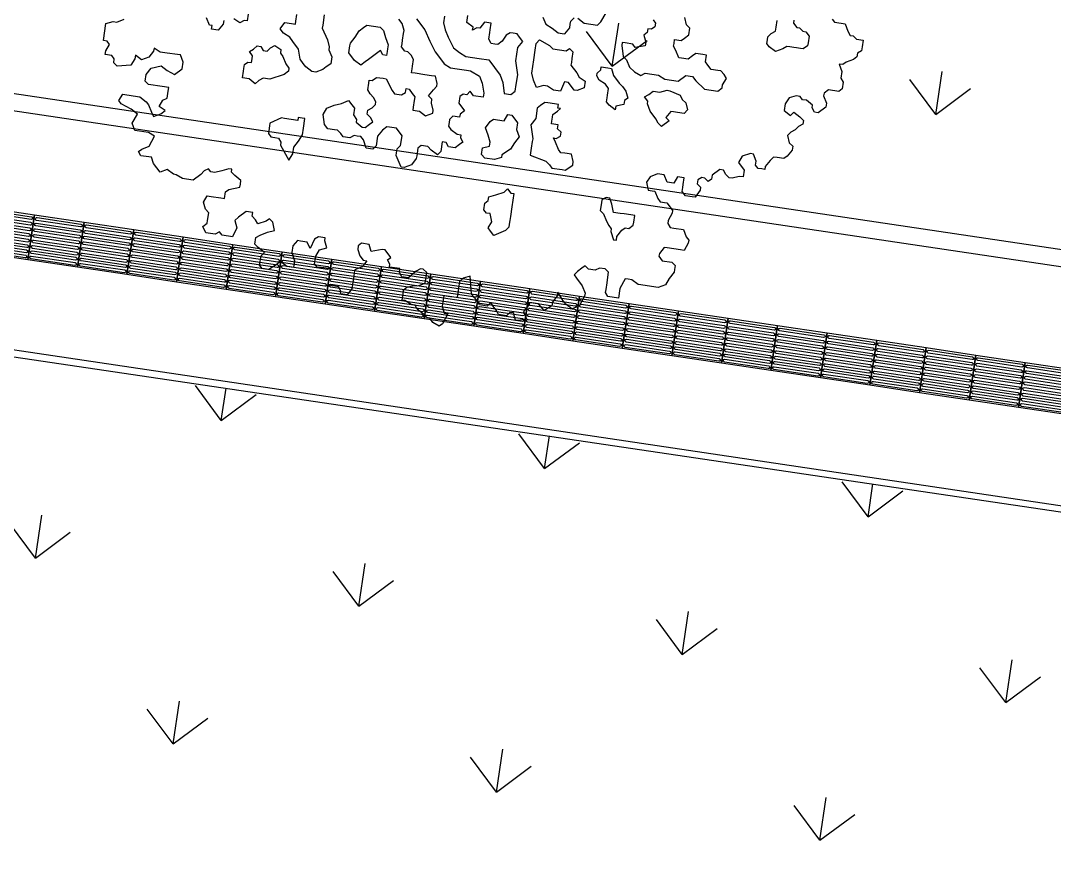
# Model space of a CAD drawing. Header units: millimetres. Extents: x 338 to 506, y 179 to 335.
# Drawn here: x 394.65 to 403.74, y 199.57 to 206.86 of the extents above; entities that cross this region are included whole.
import ezdxf

# ---------------------------------------------------------------- set-up
doc = ezdxf.new("R2010")
doc.units = ezdxf.units.MM
for name, color, linetype in [('ANDEN', 251, 'Continuous'), ('ARBOL-TOP', 3, 'Continuous'), ('MOBILIARIO_URBANO', 51, 'Continuous'), ('MUROS', 32, 'Continuous')]:
    doc.layers.add(name, color=color, linetype=linetype)

# ---------------------------------------------------------------- blocks, each defined once
blk = doc.blocks.new('*X870')
at = {"color": 0}
for p, q in [((20.4364, 93.9996), (20.7058, 94.269)), ((20.4364, 93.9996), (20.7058, 93.7302)), ((20.4364, 93.9996), (20.8174, 93.9996)), ((18.9995, 92.5627), (19.269, 92.8322)), ((21.8732, 92.5627), (22.1426, 92.8322)), ((18.9995, 92.5627), (19.269, 92.2933)), ((18.9995, 92.5627), (19.3805, 92.5627)), ((21.8732, 92.5627), (22.1426, 92.2933)), ((21.8732, 92.5627), (22.1608, 92.5627)), ((20.4364, 91.1259), (20.7058, 91.3953)), ((20.4364, 91.1259), (20.7058, 90.8565)), ((20.4364, 91.1259), (20.8174, 91.1259)), ((18.9995, 89.6891), (19.269, 89.9585)), ((21.8732, 89.6891), (22.1426, 89.9585)), ((18.9995, 89.6891), (19.269, 89.4197)), ((18.9995, 89.6891), (19.3805, 89.6891)), ((21.8732, 89.6891), (22.1426, 89.4197)), ((21.8732, 89.6891), (22.163, 89.6891)), ((20.4364, 88.2522), (20.7058, 88.5216)), ((20.4364, 88.2522), (20.7058, 87.9828)), ((20.4364, 88.2522), (20.8174, 88.2522)), ((18.9995, 86.8154), (19.269, 87.0848)), ((21.8732, 86.8154), (22.1426, 87.0848)), ((18.9995, 86.8154), (19.269, 86.546)), ((18.9995, 86.8154), (19.3805, 86.8154)), ((21.8732, 86.8154), (22.1426, 86.546)), ((21.8732, 86.8154), (22.1652, 86.8154)), ((20.4364, 85.3785), (20.7058, 85.648)), ((20.4364, 85.3785), (20.7058, 85.1091)), ((20.4364, 85.3785), (20.8174, 85.3785))]:
    blk.add_line(p, q, dxfattribs=at)
blk = doc.blocks.new('*X894')
at = {"color": 0}
for p, q in [((25.4581, 89.6214), (25.7275, 89.8908)), ((25.4581, 89.6214), (25.7275, 89.352)), ((25.4581, 89.6214), (25.8391, 89.6214)), ((25.4581, 86.7477), (25.7275, 87.0171)), ((25.4581, 86.7477), (25.7275, 86.4783)), ((25.4581, 86.7477), (25.8391, 86.7477))]:
    blk.add_line(p, q, dxfattribs=at)
blk = doc.blocks.new('*U883')
at = {"layer": 'MOBILIARIO_URBANO', "color": 241}
blk.add_lwpolyline([(1146.6783, 221.4799), (1147.1184, 221.4799), (1147.1184, 221.0799), (1146.6783, 221.0799), (1146.6783, 221.4799)], dxfattribs=at)
for points in [[(1146.7031, 221.4099), (1147.0932, 221.4099, -1), (1147.0932, 221.3849), (1146.7031, 221.3849, -1)], [(1146.7032, 221.4599), (1147.0933, 221.4599, -1), (1147.0933, 221.4349), (1146.7032, 221.4349, -1)], [(1146.703, 221.3099), (1147.0932, 221.3099, -1), (1147.0932, 221.2849), (1146.703, 221.2849, -1)], [(1146.7031, 221.3599), (1147.0932, 221.3599, -1), (1147.0932, 221.3349), (1146.7031, 221.3349, -1)], [(1146.7028, 221.2099), (1147.0929, 221.2099, -1), (1147.0929, 221.1849), (1146.7028, 221.1849, -1)], [(1146.703, 221.2599), (1147.0931, 221.2599, -1), (1147.0931, 221.2349), (1146.703, 221.2349, -1)], [(1146.7028, 221.1644), (1147.093, 221.1644, -1), (1147.093, 221.1394), (1146.7028, 221.1394, -1)], [(1146.7028, 221.1179), (1147.0929, 221.1179, -1), (1147.0929, 221.0929), (1146.7028, 221.0929, -1)]]:
    blk.add_lwpolyline(points, format="xyb", close=True, dxfattribs=at)
blk = doc.blocks.new('ARBOLITO')
at = {"linetype": 'ByBlock'}
for points in [[(463.3185, 68.9906), (463.3247, 68.9844), (463.3393, 68.9844), (463.3476, 68.9844), (463.3559, 68.9698), (463.3621, 68.9615), (463.3684, 68.9615), (463.3767, 68.9553), (463.3912, 68.9553), (463.3912, 68.9408), (463.3912, 68.9324), (463.3829, 68.9262), (463.3829, 68.9179), (463.3767, 68.9117), (463.3621, 68.9034), (463.3559, 68.8971), (463.3476, 68.8971), (463.3559, 68.8826), (463.3559, 68.868), (463.3621, 68.8597), (463.3621, 68.8452), (463.3559, 68.8389), (463.333, 68.8389), (463.3247, 68.8306), (463.3247, 68.8244), (463.333, 68.8098), (463.333, 68.8015), (463.3185, 68.787), (463.3102, 68.787), (463.3039, 68.7953), (463.3039, 68.8015), (463.2894, 68.8098), (463.2811, 68.8098), (463.2749, 68.8161), (463.2665, 68.8161), (463.252, 68.8098), (463.2458, 68.7953), (463.2458, 68.7808), (463.2603, 68.7724), (463.2665, 68.7808), (463.2811, 68.7724), (463.2894, 68.7662), (463.2894, 68.7579), (463.2811, 68.7517), (463.2749, 68.7434), (463.2665, 68.7371), (463.2603, 68.7288), (463.2665, 68.7143), (463.2749, 68.708), (463.2749, 68.6997), (463.2665, 68.6852), (463.2603, 68.6789), (463.2458, 68.6789), (463.2375, 68.6789), (463.2312, 68.6706), (463.2229, 68.6561), (463.2229, 68.6498), (463.2167, 68.6498), (463.2084, 68.6498), (463.2021, 68.6561), (463.2021, 68.6644), (463.1938, 68.6789), (463.1876, 68.6789), (463.171, 68.6706), (463.1647, 68.6561), (463.1793, 68.6415), (463.1793, 68.627), (463.171, 68.627), (463.1564, 68.6208), (463.1502, 68.6208), (463.1419, 68.627), (463.1356, 68.6353), (463.1273, 68.6353), (463.1128, 68.6208), (463.1128, 68.6124), (463.1065, 68.6062), (463.0982, 68.6124), (463.092, 68.6124), (463.0837, 68.6062), (463.0837, 68.5979), (463.092, 68.5917), (463.092, 68.5854), (463.0837, 68.5688), (463.0775, 68.5688), (463.0629, 68.5688), (463.0546, 68.5771), (463.0546, 68.5854), (463.0546, 68.5917), (463.0546, 68.6062), (463.0401, 68.6062), (463.0338, 68.5917), (463.0193, 68.5917), (463.011, 68.6062), (462.9964, 68.6062), (462.9819, 68.5979), (462.9756, 68.5854), (462.9819, 68.5688), (462.9902, 68.5688), (462.9964, 68.5688), (463.0047, 68.5543), (463.011, 68.548), (463.0255, 68.548), (463.0338, 68.5397), (463.0401, 68.5335), (463.0401, 68.5273), (463.0338, 68.5106), (463.0338, 68.5044), (463.0401, 68.4961), (463.0484, 68.4961), (463.0691, 68.4961), (463.0775, 68.4815), (463.0837, 68.4753), (463.0837, 68.4691), (463.0775, 68.4524), (463.0691, 68.4524), (463.0546, 68.4524), (463.0401, 68.4524), (463.0338, 68.4524), (463.0255, 68.4379), (463.0255, 68.4317), (463.0338, 68.4234), (463.0546, 68.4234), (463.0629, 68.4171), (463.0629, 68.4088), (463.0629, 68.4026), (463.0546, 68.388), (463.0484, 68.3735), (463.0338, 68.3652), (463.0193, 68.3652), (462.9964, 68.3652), (462.9902, 68.3652), (462.9756, 68.3735), (462.9673, 68.3735), (462.9611, 68.3735), (462.9528, 68.3506), (462.9528, 68.3299), (462.9299, 68.3299), (462.9237, 68.3382), (462.9237, 68.3444), (462.9237, 68.3589), (462.9237, 68.3652), (462.9237, 68.3818), (462.9154, 68.388), (462.9029, 68.388), (462.8946, 68.3818), (462.8801, 68.3818), (462.8717, 68.388), (462.8655, 68.3818), (462.8572, 68.3735), (462.851, 68.3652), (462.8572, 68.3589), (462.8717, 68.3444), (462.8801, 68.3299), (462.8801, 68.3236), (462.8717, 68.3008), (462.8572, 68.2925), (462.8427, 68.3008), (462.8364, 68.307), (462.8219, 68.3236), (462.8219, 68.3153), (462.8136, 68.3008), (462.8136, 68.2925), (462.799, 68.28), (462.7845, 68.2925), (462.7699, 68.2925), (462.7637, 68.2925), (462.7637, 68.2862), (462.7554, 68.2717), (462.7637, 68.2571), (462.7491, 68.2509), (462.7408, 68.2509), (462.7346, 68.2654), (462.7263, 68.2654), (462.7201, 68.2571), (462.7034, 68.2571), (462.6972, 68.2654), (462.691, 68.2717), (462.6827, 68.28), (462.6764, 68.2717), (462.6598, 68.2717), (462.6536, 68.28), (462.6453, 68.2862), (462.639, 68.2925), (462.6307, 68.3299), (462.6162, 68.3236), (462.6099, 68.3153), (462.6099, 68.3008), (462.6099, 68.28), (462.5954, 68.28), (462.5808, 68.28), (462.5808, 68.2717), (462.5808, 68.2571), (462.5871, 68.2426), (462.5954, 68.2426), (462.5871, 68.2197), (462.5808, 68.2135), (462.5663, 68.2197), (462.558, 68.228), (462.5517, 68.228), (462.5434, 68.2343), (462.5289, 68.2426), (462.5227, 68.2509), (462.5143, 68.2509), (462.4998, 68.2571), (462.4936, 68.2571), (462.4936, 68.2717), (462.4936, 68.28), (462.4998, 68.2862), (462.5143, 68.2925), (462.5227, 68.2925), (462.5372, 68.3008), (462.5372, 68.3236), (462.5289, 68.3299), (462.5227, 68.3299), (462.5143, 68.3236), (462.4998, 68.307), (462.4853, 68.307), (462.479, 68.3153), (462.479, 68.3236), (462.4562, 68.3236), (462.4562, 68.3299), (462.4499, 68.3382), (462.4562, 68.3444), (462.4416, 68.3589), (462.4354, 68.3589), (462.4125, 68.3506), (462.4063, 68.3652), (462.3897, 68.3652), (462.3834, 68.3589), (462.3834, 68.3506), (462.3897, 68.3382), (462.398, 68.3299), (462.4063, 68.3299), (462.398, 68.3153), (462.3834, 68.307), (462.3834, 68.3008), (462.3834, 68.2925), (462.3834, 68.28), (462.3834, 68.2654), (462.3751, 68.2509), (462.3606, 68.2509), (462.3606, 68.2571), (462.3543, 68.2654), (462.346, 68.2654), (462.3315, 68.2654), (462.3315, 68.2717), (462.3315, 68.2862), (462.3315, 68.3008), (462.3169, 68.3008), (462.3024, 68.3008), (462.2962, 68.307), (462.2962, 68.3153), (462.2962, 68.3236), (462.3024, 68.3382), (462.3169, 68.3444), (462.3107, 68.3589), (462.3107, 68.3652), (462.2962, 68.3652), (462.2879, 68.3589), (462.2816, 68.3382), (462.2733, 68.3506), (462.2588, 68.3506), (462.2525, 68.3506), (462.2442, 68.3382), (462.2442, 68.3236), (462.2525, 68.307), (462.2525, 68.2925), (462.238, 68.2925), (462.2234, 68.3008), (462.2151, 68.2925), (462.2006, 68.28), (462.186, 68.28), (462.1798, 68.2862), (462.1798, 68.307), (462.186, 68.3153), (462.1715, 68.3236), (462.1632, 68.3299), (462.1632, 68.3444), (462.1715, 68.3506), (462.186, 68.3589), (462.2006, 68.3652), (462.1944, 68.3818), (462.186, 68.388), (462.1798, 68.3818), (462.1632, 68.3735), (462.1569, 68.3818), (462.1486, 68.388), (462.1486, 68.3963), (462.1341, 68.3963), (462.1195, 68.3818), (462.1133, 68.3735), (462.1195, 68.3589), (462.1133, 68.3382), (462.0905, 68.3382), (462.0842, 68.3444), (462.0759, 68.3382), (462.0551, 68.3382), (462.0468, 68.3506), (462.0551, 68.3589), (462.0551, 68.3652), (462.0551, 68.3818), (462.0468, 68.388), (462.0406, 68.4026), (462.0468, 68.4171), (462.0551, 68.4171), (462.0759, 68.4171), (462.0842, 68.4171), (462.0842, 68.4317), (462.0905, 68.4379), (462.1133, 68.4462), (462.1133, 68.4524), (462.1133, 68.4608), (462.0988, 68.4691), (462.0905, 68.4753), (462.0905, 68.4815), (462.0842, 68.4815), (462.0697, 68.4753), (462.0551, 68.4691), (462.0468, 68.4691), (462.0406, 68.4753), (462.0323, 68.4691), (462.026, 68.4608), (462.0115, 68.4462), (461.997, 68.4462), (461.9886, 68.4462), (461.9741, 68.4524), (461.9679, 68.4524), (461.9533, 68.4608), (461.9388, 68.4524), (461.9221, 68.4691), (461.9159, 68.4815), (461.8931, 68.4815), (461.8868, 68.4899), (461.8931, 68.4961), (461.9076, 68.5044), (461.9159, 68.5273), (461.9014, 68.5335), (461.8723, 68.5335), (461.864, 68.548), (461.8723, 68.5688), (461.8577, 68.5771), (461.8349, 68.5854), (461.8286, 68.5917), (461.8349, 68.6062), (461.8577, 68.6062), (461.8723, 68.6062), (461.8868, 68.5979), (461.8931, 68.5917), (461.9014, 68.5771), (461.9076, 68.5688), (461.9221, 68.5771), (461.9305, 68.5854), (461.9159, 68.5917), (461.9221, 68.6062), (461.9305, 68.6124), (461.9305, 68.627), (461.9305, 68.6353), (461.9159, 68.6353), (461.8868, 68.6353), (461.8785, 68.6415), (461.8785, 68.6561), (461.8868, 68.6706), (461.9076, 68.6789), (461.9221, 68.6706), (461.9388, 68.6644), (461.9533, 68.6789), (461.9533, 68.6935), (461.945, 68.708), (461.9388, 68.708), (461.9159, 68.708), (461.9014, 68.708), (461.8868, 68.7143), (461.8868, 68.708), (461.8785, 68.6935), (461.864, 68.6852), (461.8494, 68.6935), (461.8494, 68.6852), (461.8432, 68.6706), (461.8141, 68.6644), (461.8058, 68.6706), (461.8058, 68.6789), (461.7996, 68.6852), (461.785, 68.6852), (461.785, 68.6935), (461.7912, 68.708), (461.785, 68.7143), (461.7767, 68.7143), (461.7767, 68.7517), (461.7912, 68.7579), (461.7996, 68.7579), (461.8141, 68.7662)], [(463.3185, 68.9906), (463.3247, 68.9844), (463.3393, 68.9844), (463.3476, 68.9844), (463.3559, 68.9698), (463.3621, 68.9615), (463.3684, 68.9615), (463.3767, 68.9553), (463.3912, 68.9553), (463.3912, 68.9408), (463.3912, 68.9324), (463.3829, 68.9262), (463.3829, 68.9179), (463.3767, 68.9117), (463.3621, 68.9034), (463.3559, 68.8971), (463.3476, 68.8971), (463.3559, 68.8826), (463.3559, 68.868), (463.3621, 68.8597), (463.3621, 68.8452), (463.3559, 68.8389), (463.333, 68.8389), (463.3247, 68.8306), (463.3247, 68.8244), (463.333, 68.8098), (463.333, 68.8015), (463.3185, 68.787), (463.3102, 68.787), (463.3039, 68.7953), (463.3039, 68.8015), (463.2894, 68.8098), (463.2811, 68.8098), (463.2749, 68.8161), (463.2665, 68.8161), (463.252, 68.8098), (463.2458, 68.7953), (463.2458, 68.7808), (463.2603, 68.7724), (463.2665, 68.7808), (463.2811, 68.7724), (463.2894, 68.7662), (463.2894, 68.7579), (463.2811, 68.7517), (463.2749, 68.7434), (463.2665, 68.7371), (463.2603, 68.7288), (463.2665, 68.7143), (463.2749, 68.708), (463.2749, 68.6997), (463.2665, 68.6852), (463.2603, 68.6789), (463.2458, 68.6789), (463.2375, 68.6789), (463.2312, 68.6706), (463.2229, 68.6561), (463.2229, 68.6498), (463.2167, 68.6498), (463.2084, 68.6498), (463.2021, 68.6561), (463.2021, 68.6644), (463.1938, 68.6789), (463.1876, 68.6789), (463.171, 68.6706), (463.1647, 68.6561), (463.1793, 68.6415), (463.1793, 68.627), (463.171, 68.627), (463.1564, 68.6208), (463.1502, 68.6208), (463.1419, 68.627), (463.1356, 68.6353), (463.1273, 68.6353), (463.1128, 68.6208), (463.1128, 68.6124), (463.1065, 68.6062), (463.0982, 68.6124), (463.092, 68.6124), (463.0837, 68.6062), (463.0837, 68.5979), (463.092, 68.5917), (463.092, 68.5854), (463.0837, 68.5688), (463.0775, 68.5688), (463.0629, 68.5688), (463.0546, 68.5771), (463.0546, 68.5854), (463.0546, 68.5917), (463.0546, 68.6062), (463.0401, 68.6062), (463.0338, 68.5917), (463.0193, 68.5917), (463.011, 68.6062), (462.9964, 68.6062), (462.9819, 68.5979), (462.9756, 68.5854), (462.9819, 68.5688), (462.9902, 68.5688), (462.9964, 68.5688), (463.0047, 68.5543), (463.011, 68.548), (463.0255, 68.548), (463.0338, 68.5397), (463.0401, 68.5335), (463.0401, 68.5273), (463.0338, 68.5106), (463.0338, 68.5044), (463.0401, 68.4961), (463.0484, 68.4961), (463.0691, 68.4961), (463.0775, 68.4815), (463.0837, 68.4753), (463.0837, 68.4691), (463.0775, 68.4524), (463.0691, 68.4524), (463.0546, 68.4524), (463.0401, 68.4524), (463.0338, 68.4524), (463.0255, 68.4379), (463.0255, 68.4317), (463.0338, 68.4234), (463.0546, 68.4234), (463.0629, 68.4171), (463.0629, 68.4088), (463.0629, 68.4026), (463.0546, 68.388), (463.0484, 68.3735), (463.0338, 68.3652), (463.0193, 68.3652), (462.9964, 68.3652), (462.9902, 68.3652), (462.9756, 68.3735), (462.9673, 68.3735), (462.9611, 68.3735), (462.9528, 68.3506), (462.9528, 68.3299), (462.9299, 68.3299), (462.9237, 68.3382), (462.9237, 68.3444), (462.9237, 68.3589), (462.9237, 68.3652), (462.9237, 68.3818), (462.9154, 68.388), (462.9029, 68.388), (462.8946, 68.3818), (462.8801, 68.3818), (462.8717, 68.388), (462.8655, 68.3818), (462.8572, 68.3735), (462.851, 68.3652), (462.8572, 68.3589), (462.8717, 68.3444), (462.8801, 68.3299), (462.8801, 68.3236), (462.8717, 68.3008), (462.8572, 68.2925), (462.8427, 68.3008), (462.8364, 68.307), (462.8219, 68.3236), (462.8219, 68.3153), (462.8136, 68.3008), (462.8136, 68.2925), (462.799, 68.28), (462.7845, 68.2925), (462.7699, 68.2925), (462.7637, 68.2925), (462.7637, 68.2862), (462.7554, 68.2717), (462.7637, 68.2571), (462.7491, 68.2509), (462.7408, 68.2509), (462.7346, 68.2654), (462.7263, 68.2654), (462.7201, 68.2571), (462.7034, 68.2571), (462.6972, 68.2654), (462.691, 68.2717), (462.6827, 68.28), (462.6764, 68.2717), (462.6598, 68.2717), (462.6536, 68.28), (462.6453, 68.2862), (462.639, 68.2925), (462.6307, 68.3299), (462.6162, 68.3236), (462.6099, 68.3153), (462.6099, 68.3008), (462.6099, 68.28), (462.5954, 68.28), (462.5808, 68.28), (462.5808, 68.2717), (462.5808, 68.2571), (462.5871, 68.2426), (462.5954, 68.2426), (462.5871, 68.2197), (462.5808, 68.2135), (462.5663, 68.2197), (462.558, 68.228), (462.5517, 68.228), (462.5434, 68.2343), (462.5289, 68.2426), (462.5227, 68.2509), (462.5143, 68.2509), (462.4998, 68.2571), (462.4936, 68.2571), (462.4936, 68.2717), (462.4936, 68.28), (462.4998, 68.2862), (462.5143, 68.2925), (462.5227, 68.2925), (462.5372, 68.3008), (462.5372, 68.3236), (462.5289, 68.3299), (462.5227, 68.3299), (462.5143, 68.3236), (462.4998, 68.307), (462.4853, 68.307), (462.479, 68.3153), (462.479, 68.3236), (462.4562, 68.3236), (462.4562, 68.3299), (462.4499, 68.3382), (462.4562, 68.3444), (462.4416, 68.3589), (462.4354, 68.3589), (462.4125, 68.3506), (462.4063, 68.3652), (462.3897, 68.3652), (462.3834, 68.3589), (462.3834, 68.3506), (462.3897, 68.3382), (462.398, 68.3299), (462.4063, 68.3299), (462.398, 68.3153), (462.3834, 68.307), (462.3834, 68.3008), (462.3834, 68.2925), (462.3834, 68.28), (462.3834, 68.2654), (462.3751, 68.2509), (462.3606, 68.2509), (462.3606, 68.2571), (462.3543, 68.2654), (462.346, 68.2654), (462.3315, 68.2654), (462.3315, 68.2717), (462.3315, 68.2862), (462.3315, 68.3008), (462.3169, 68.3008), (462.3024, 68.3008), (462.2962, 68.307), (462.2962, 68.3153), (462.2962, 68.3236), (462.3024, 68.3382), (462.3169, 68.3444), (462.3107, 68.3589), (462.3107, 68.3652), (462.2962, 68.3652), (462.2879, 68.3589), (462.2816, 68.3382), (462.2733, 68.3506), (462.2588, 68.3506), (462.2525, 68.3506), (462.2442, 68.3382), (462.2442, 68.3236), (462.2525, 68.307), (462.2525, 68.2925), (462.238, 68.2925), (462.2234, 68.3008), (462.2151, 68.2925), (462.2006, 68.28), (462.186, 68.28), (462.1798, 68.2862), (462.1798, 68.307), (462.186, 68.3153), (462.1715, 68.3236), (462.1632, 68.3299), (462.1632, 68.3444), (462.1715, 68.3506), (462.186, 68.3589), (462.2006, 68.3652), (462.1944, 68.3818), (462.186, 68.388), (462.1798, 68.3818), (462.1632, 68.3735), (462.1569, 68.3818), (462.1486, 68.388), (462.1486, 68.3963), (462.1341, 68.3963), (462.1195, 68.3818), (462.1133, 68.3735), (462.1195, 68.3589), (462.1133, 68.3382), (462.0905, 68.3382), (462.0842, 68.3444), (462.0759, 68.3382), (462.0551, 68.3382), (462.0468, 68.3506), (462.0551, 68.3589), (462.0551, 68.3652), (462.0551, 68.3818), (462.0468, 68.388), (462.0406, 68.4026), (462.0468, 68.4171), (462.0551, 68.4171), (462.0759, 68.4171), (462.0842, 68.4171), (462.0842, 68.4317), (462.0905, 68.4379), (462.1133, 68.4462), (462.1133, 68.4524), (462.1133, 68.4608), (462.0988, 68.4691), (462.0905, 68.4753), (462.0905, 68.4815), (462.0842, 68.4815), (462.0697, 68.4753), (462.0551, 68.4691), (462.0468, 68.4691), (462.0406, 68.4753), (462.0323, 68.4691), (462.026, 68.4608), (462.0115, 68.4462), (461.997, 68.4462), (461.9886, 68.4462), (461.9741, 68.4524), (461.9679, 68.4524), (461.9533, 68.4608), (461.9388, 68.4524), (461.9221, 68.4691), (461.9159, 68.4815), (461.8931, 68.4815), (461.8868, 68.4899), (461.8931, 68.4961), (461.9076, 68.5044), (461.9159, 68.5273), (461.9014, 68.5335), (461.8723, 68.5335), (461.864, 68.548), (461.8723, 68.5688), (461.8577, 68.5771), (461.8349, 68.5854), (461.8286, 68.5917), (461.8349, 68.6062), (461.8577, 68.6062), (461.8723, 68.6062), (461.8868, 68.5979), (461.8931, 68.5917), (461.9014, 68.5771), (461.9076, 68.5688), (461.9221, 68.5771), (461.9305, 68.5854), (461.9159, 68.5917), (461.9221, 68.6062), (461.9305, 68.6124), (461.9305, 68.627), (461.9305, 68.6353), (461.9159, 68.6353), (461.8868, 68.6353), (461.8785, 68.6415), (461.8785, 68.6561), (461.8868, 68.6706), (461.9076, 68.6789), (461.9221, 68.6706), (461.9388, 68.6644), (461.9533, 68.6789), (461.9533, 68.6935), (461.945, 68.708), (461.9388, 68.708), (461.9159, 68.708), (461.9014, 68.708), (461.8868, 68.7143), (461.8868, 68.708), (461.8785, 68.6935), (461.864, 68.6852), (461.8494, 68.6935), (461.8494, 68.6852), (461.8432, 68.6706), (461.8141, 68.6644), (461.8058, 68.6706), (461.8058, 68.6789), (461.7996, 68.6852), (461.785, 68.6852), (461.785, 68.6935), (461.7912, 68.708), (461.785, 68.7143), (461.7767, 68.7143), (461.7767, 68.7517), (461.7912, 68.7579), (461.7996, 68.7579), (461.8141, 68.7662)], [(462.7034, 68.9034), (462.7117, 68.8888), (462.7263, 68.8826), (462.7408, 68.8743), (462.7491, 68.8743), (462.7554, 68.8743), (462.7637, 68.8888), (462.7637, 68.8971), (462.7637, 68.9034), (462.7699, 68.9117)], [(462.7782, 68.9117), (462.7928, 68.9034), (462.8073, 68.9034), (462.8219, 68.9034), (462.8281, 68.9117), (462.8364, 68.9324)], [(462.7034, 68.9034), (462.7117, 68.8888), (462.7263, 68.8826), (462.7408, 68.8743), (462.7491, 68.8743), (462.7554, 68.8743), (462.7637, 68.8888), (462.7637, 68.8971), (462.7637, 68.9034), (462.7699, 68.9117)], [(462.7782, 68.9117), (462.7928, 68.9034), (462.8073, 68.9034), (462.8219, 68.9034), (462.8281, 68.9117), (462.8364, 68.9324)], [(462.9091, 68.868), (462.9029, 68.8743), (462.8863, 68.8743), (462.8801, 68.8743), (462.8801, 68.868), (462.8863, 68.8452), (462.8946, 68.8389), (462.9029, 68.8244), (462.9154, 68.8161), (462.9299, 68.8098), (462.9382, 68.8161), (462.9528, 68.8161), (462.9673, 68.8161), (462.9819, 68.8098), (462.9964, 68.8098), (463.011, 68.8098), (463.0255, 68.8244), (463.0401, 68.8244), (463.0484, 68.8161), (463.0691, 68.8015), (463.0837, 68.8015), (463.0982, 68.8015), (463.1065, 68.8098), (463.1065, 68.8161), (463.1128, 68.8306), (463.1065, 68.8389), (463.0982, 68.8452), (463.092, 68.8452), (463.0775, 68.8452), (463.0691, 68.8535), (463.0629, 68.8597), (463.0629, 68.8743), (463.0546, 68.8743), (463.0401, 68.8743), (463.0338, 68.868), (463.0255, 68.8597), (463.011, 68.8597), (463.0047, 68.8597), (462.9964, 68.8743), (462.9902, 68.8826), (462.9902, 68.8888), (462.9902, 68.8971), (463.0047, 68.8971), (463.011, 68.9034), (463.0193, 68.9117), (463.0193, 68.9262), (463.011, 68.9324), (463.0047, 68.947)], [(462.9382, 68.9324), (462.9445, 68.9262), (462.9445, 68.9179), (462.9382, 68.9117), (462.9299, 68.9117), (462.9299, 68.9034), (462.9237, 68.8971), (462.9299, 68.8826), (462.9299, 68.8743), (462.9091, 68.868), (462.9091, 68.868)], [(462.9091, 68.868), (462.9029, 68.8743), (462.8863, 68.8743), (462.8801, 68.8743), (462.8801, 68.868), (462.8863, 68.8452), (462.8946, 68.8389), (462.9029, 68.8244), (462.9154, 68.8161), (462.9299, 68.8098), (462.9382, 68.8161), (462.9528, 68.8161), (462.9673, 68.8161), (462.9819, 68.8098), (462.9964, 68.8098), (463.011, 68.8098), (463.0255, 68.8244), (463.0401, 68.8244), (463.0484, 68.8161), (463.0691, 68.8015), (463.0837, 68.8015), (463.0982, 68.8015), (463.1065, 68.8098), (463.1065, 68.8161), (463.1128, 68.8306), (463.1065, 68.8389), (463.0982, 68.8452), (463.092, 68.8452), (463.0775, 68.8452), (463.0691, 68.8535), (463.0629, 68.8597), (463.0629, 68.8743), (463.0546, 68.8743), (463.0401, 68.8743), (463.0338, 68.868), (463.0255, 68.8597), (463.011, 68.8597), (463.0047, 68.8597), (462.9964, 68.8743), (462.9902, 68.8826), (462.9902, 68.8888), (462.9902, 68.8971), (463.0047, 68.8971), (463.011, 68.9034), (463.0193, 68.9117), (463.0193, 68.9262), (463.011, 68.9324), (463.0047, 68.947)], [(462.9382, 68.9324), (462.9445, 68.9262), (462.9445, 68.9179), (462.9382, 68.9117), (462.9299, 68.9117), (462.9299, 68.9034), (462.9237, 68.8971), (462.9299, 68.8826), (462.9299, 68.8743), (462.9091, 68.868)], [(463.2375, 68.9179), (463.2312, 68.9179), (463.2229, 68.9117), (463.2084, 68.9034), (463.1938, 68.9117), (463.1876, 68.9179), (463.1876, 68.9262), (463.1876, 68.9324), (463.1938, 68.9408), (463.2021, 68.947), (463.2021, 68.9553), (463.2021, 68.9698)], [(463.2375, 68.9761), (463.2375, 68.9698), (463.2458, 68.9615), (463.252, 68.9615), (463.2603, 68.9553), (463.2665, 68.9553), (463.2749, 68.947), (463.2749, 68.9324), (463.2749, 68.9262), (463.2665, 68.9179), (463.2603, 68.9179), (463.252, 68.9179), (463.2458, 68.9179), (463.2375, 68.9179), (463.2375, 68.9179)], [(463.2375, 68.9179), (463.2312, 68.9179), (463.2229, 68.9117), (463.2084, 68.9034), (463.1938, 68.9117), (463.1876, 68.9179), (463.1876, 68.9262), (463.1876, 68.9324), (463.1938, 68.9408), (463.2021, 68.947), (463.2021, 68.9553), (463.2021, 68.9698)], [(463.2375, 68.9761), (463.2375, 68.9698), (463.2458, 68.9615), (463.252, 68.9615), (463.2603, 68.9553), (463.2665, 68.9553), (463.2749, 68.947), (463.2749, 68.9324), (463.2749, 68.9262), (463.2665, 68.9179), (463.2603, 68.9179), (463.252, 68.9179), (463.2458, 68.9179), (463.2375, 68.9179)], [(462.2297, 68.7143), (462.2151, 68.7226), (462.2089, 68.7288), (462.2006, 68.7371), (462.1944, 68.7579), (462.1798, 68.7724), (462.1715, 68.7808), (462.1569, 68.787), (462.1486, 68.7953), (462.1569, 68.8098), (462.1715, 68.8098), (462.1798, 68.8098), (462.1798, 68.8161), (462.1798, 68.8306)], [(462.238, 68.8389), (462.238, 68.8161), (462.238, 68.8098), (462.2525, 68.787), (462.2588, 68.7724), (462.2588, 68.7662), (462.2671, 68.7517), (462.2671, 68.7371), (462.2588, 68.7288), (462.2525, 68.7226), (462.238, 68.7143), (462.2297, 68.7143), (462.2297, 68.7143)], [(462.2297, 68.7143), (462.2151, 68.7226), (462.2089, 68.7288), (462.2006, 68.7371), (462.1944, 68.7579), (462.1798, 68.7724), (462.1715, 68.7808), (462.1569, 68.787), (462.1486, 68.7953), (462.1569, 68.8098), (462.1715, 68.8098), (462.1798, 68.8098), (462.1798, 68.8161), (462.1798, 68.8306)], [(462.238, 68.8389), (462.238, 68.8161), (462.238, 68.8098), (462.2525, 68.787), (462.2588, 68.7724), (462.2588, 68.7662), (462.2671, 68.7517), (462.2671, 68.7371), (462.2588, 68.7288), (462.2525, 68.7226), (462.238, 68.7143), (462.2297, 68.7143)], [(462.4936, 68.8743), (462.4936, 68.8597), (462.4998, 68.8452), (462.5081, 68.8306), (462.5227, 68.8098), (462.5372, 68.8015), (462.5517, 68.7953), (462.5808, 68.7953), (462.6016, 68.7953), (462.6162, 68.7808), (462.6307, 68.7662), (462.639, 68.7517), (462.6453, 68.7288), (462.6598, 68.7288), (462.6681, 68.7371), (462.6681, 68.7517), (462.6681, 68.7724), (462.6598, 68.8015), (462.6598, 68.8161), (462.6598, 68.8306), (462.6681, 68.8452), (462.6598, 68.8535), (462.6536, 68.8597), (462.6453, 68.8597), (462.639, 68.8597), (462.6307, 68.8535), (462.6245, 68.8389), (462.6162, 68.8306), (462.6099, 68.8306), (462.6016, 68.8306), (462.5954, 68.8389), (462.5954, 68.8535), (462.5954, 68.8597), (462.5954, 68.8743), (462.5808, 68.8743), (462.5725, 68.8597), (462.5663, 68.8597), (462.558, 68.8535), (462.558, 68.8597), (462.5434, 68.868), (462.5434, 68.8826)], [(462.4936, 68.8743), (462.4936, 68.8597), (462.4998, 68.8452), (462.5081, 68.8306), (462.5227, 68.8098), (462.5372, 68.8015), (462.5517, 68.7953), (462.5808, 68.7953), (462.6016, 68.7953), (462.6162, 68.7808), (462.6307, 68.7662), (462.639, 68.7517), (462.6453, 68.7288), (462.6598, 68.7288), (462.6681, 68.7371), (462.6681, 68.7517), (462.6681, 68.7724), (462.6598, 68.8015), (462.6598, 68.8161), (462.6598, 68.8306), (462.6681, 68.8452), (462.6598, 68.8535), (462.6536, 68.8597), (462.6453, 68.8597), (462.639, 68.8597), (462.6307, 68.8535), (462.6245, 68.8389), (462.6162, 68.8306), (462.6099, 68.8306), (462.6016, 68.8306), (462.5954, 68.8389), (462.5954, 68.8535), (462.5954, 68.8597), (462.5954, 68.8743), (462.5808, 68.8743), (462.5725, 68.8597), (462.5663, 68.8597), (462.558, 68.8535), (462.558, 68.8597), (462.5434, 68.868), (462.5434, 68.8826)], [(462.0032, 68.7808), (461.997, 68.7808), (461.9886, 68.7953)], [(462.0759, 68.8161), (462.0759, 68.8015), (462.0697, 68.8015), (462.0614, 68.7953), (462.0468, 68.8015)], [(462.026, 68.7953), (462.026, 68.787), (462.0177, 68.7724), (462.0032, 68.7724), (462.0032, 68.7808), (462.0032, 68.7808)], [(462.0032, 68.7808), (461.997, 68.7808), (461.9886, 68.7953)], [(462.0759, 68.8161), (462.0759, 68.8015), (462.0697, 68.8015), (462.0614, 68.7953), (462.0468, 68.8015)], [(462.026, 68.7953), (462.026, 68.787), (462.0177, 68.7724), (462.0032, 68.7724), (462.0032, 68.7808)], [(462.2671, 68.627), (462.2733, 68.6415), (462.2879, 68.6498), (462.3024, 68.6561), (462.3169, 68.6644), (462.3253, 68.6561), (462.3315, 68.6498), (462.3315, 68.6353), (462.3398, 68.627), (462.3398, 68.6208), (462.3543, 68.6124), (462.3606, 68.6124), (462.3689, 68.6208), (462.3751, 68.627), (462.3689, 68.6353), (462.3606, 68.6415), (462.3606, 68.6498), (462.3689, 68.6561), (462.3751, 68.6644), (462.3751, 68.6706), (462.3689, 68.6789), (462.3606, 68.6852), (462.3543, 68.6935), (462.3543, 68.708), (462.3543, 68.7143), (462.3606, 68.7143), (462.3689, 68.7226), (462.3834, 68.7226), (462.3897, 68.7226), (462.4063, 68.6997), (462.4125, 68.6935), (462.4271, 68.6935), (462.4354, 68.6997), (462.4354, 68.708), (462.4416, 68.708), (462.4499, 68.6997), (462.4562, 68.6935), (462.4562, 68.6852), (462.4562, 68.6706), (462.4562, 68.6644), (462.4707, 68.6644), (462.4853, 68.6561), (462.4998, 68.6644), (462.4998, 68.6706), (462.4936, 68.6852), (462.4936, 68.6935), (462.4853, 68.6997), (462.4936, 68.7143), (462.4998, 68.7226), (462.4998, 68.7288), (462.4936, 68.7434), (462.4853, 68.7434), (462.4707, 68.7434), (462.4499, 68.7434), (462.4416, 68.7434), (462.4416, 68.7517), (462.4416, 68.7579), (462.4416, 68.7724), (462.4354, 68.7808), (462.4271, 68.787), (462.4208, 68.787), (462.4125, 68.7953), (462.4125, 68.8015), (462.4125, 68.8098), (462.4125, 68.8244), (462.4125, 68.8306), (462.4063, 68.8452), (462.398, 68.8535)], [(462.4354, 68.8597), (462.4562, 68.8389), (462.4707, 68.8161), (462.4853, 68.7953), (462.4936, 68.787), (462.5081, 68.7724), (462.5227, 68.7662), (462.5372, 68.7662), (462.558, 68.7662), (462.5663, 68.7662), (462.5871, 68.7579), (462.5954, 68.7434), (462.6016, 68.7226), (462.6016, 68.7143), (462.5808, 68.7143), (462.5725, 68.7226), (462.5663, 68.7143), (462.558, 68.7143), (462.5517, 68.708), (462.5517, 68.6935), (462.5663, 68.6789), (462.558, 68.6706), (462.558, 68.6644), (462.5434, 68.6644), (462.5372, 68.6561), (462.5372, 68.6498), (462.5372, 68.6415), (462.5434, 68.6353), (462.558, 68.627), (462.5663, 68.627), (462.5663, 68.6208), (462.5725, 68.6124), (462.5663, 68.6062), (462.558, 68.5979), (462.5434, 68.5979), (462.5372, 68.6062), (462.5289, 68.6062), (462.5289, 68.5854), (462.5227, 68.5771), (462.5081, 68.5854), (462.4998, 68.5917), (462.4853, 68.5917), (462.479, 68.5854), (462.479, 68.5688), (462.479, 68.5626), (462.4707, 68.548), (462.4562, 68.5397), (462.4499, 68.5397), (462.4354, 68.5626), (462.4354, 68.5688), (462.4354, 68.5771), (462.4416, 68.5854), (462.4416, 68.6062), (462.4271, 68.6208), (462.4125, 68.6208), (462.4063, 68.6208), (462.398, 68.6124), (462.3897, 68.5979), (462.3897, 68.5771), (462.3834, 68.5688), (462.3689, 68.5688), (462.3606, 68.5854), (462.3543, 68.5917), (462.346, 68.5917), (462.3398, 68.5917), (462.3315, 68.5854), (462.3169, 68.5854), (462.3107, 68.5917), (462.3024, 68.5979), (462.2962, 68.5979), (462.2816, 68.5979), (462.2733, 68.6062), (462.2671, 68.627), (462.2671, 68.627)], [(462.2671, 68.627), (462.2733, 68.6415), (462.2879, 68.6498), (462.3024, 68.6561), (462.3169, 68.6644), (462.3253, 68.6561), (462.3315, 68.6498), (462.3315, 68.6353), (462.3398, 68.627), (462.3398, 68.6208), (462.3543, 68.6124), (462.3606, 68.6124), (462.3689, 68.6208), (462.3751, 68.627), (462.3689, 68.6353), (462.3606, 68.6415), (462.3606, 68.6498), (462.3689, 68.6561), (462.3751, 68.6644), (462.3751, 68.6706), (462.3689, 68.6789), (462.3606, 68.6852), (462.3543, 68.6935), (462.3543, 68.708), (462.3543, 68.7143), (462.3606, 68.7143), (462.3689, 68.7226), (462.3834, 68.7226), (462.3897, 68.7226), (462.4063, 68.6997), (462.4125, 68.6935), (462.4271, 68.6935), (462.4354, 68.6997), (462.4354, 68.708), (462.4416, 68.708), (462.4499, 68.6997), (462.4562, 68.6935), (462.4562, 68.6852), (462.4562, 68.6706), (462.4562, 68.6644), (462.4707, 68.6644), (462.4853, 68.6561), (462.4998, 68.6644), (462.4998, 68.6706), (462.4936, 68.6852), (462.4936, 68.6935), (462.4853, 68.6997), (462.4936, 68.7143), (462.4998, 68.7226), (462.4998, 68.7288), (462.4936, 68.7434), (462.4853, 68.7434), (462.4707, 68.7434), (462.4499, 68.7434), (462.4416, 68.7434), (462.4416, 68.7517), (462.4416, 68.7579), (462.4416, 68.7724), (462.4354, 68.7808), (462.4271, 68.787), (462.4208, 68.787), (462.4125, 68.7953), (462.4125, 68.8015), (462.4125, 68.8098), (462.4125, 68.8244), (462.4125, 68.8306), (462.4063, 68.8452), (462.398, 68.8535)], [(462.4354, 68.8597), (462.4562, 68.8389), (462.4707, 68.8161), (462.4853, 68.7953), (462.4936, 68.787), (462.5081, 68.7724), (462.5227, 68.7662), (462.5372, 68.7662), (462.558, 68.7662), (462.5663, 68.7662), (462.5871, 68.7579), (462.5954, 68.7434), (462.6016, 68.7226), (462.6016, 68.7143), (462.5808, 68.7143), (462.5725, 68.7226), (462.5663, 68.7143), (462.558, 68.7143), (462.5517, 68.708), (462.5517, 68.6935), (462.5663, 68.6789), (462.558, 68.6706), (462.558, 68.6644), (462.5434, 68.6644), (462.5372, 68.6561), (462.5372, 68.6498), (462.5372, 68.6415), (462.5434, 68.6353), (462.558, 68.627), (462.5663, 68.627), (462.5663, 68.6208), (462.5725, 68.6124), (462.5663, 68.6062), (462.558, 68.5979), (462.5434, 68.5979), (462.5372, 68.6062), (462.5289, 68.6062), (462.5289, 68.5854), (462.5227, 68.5771), (462.5081, 68.5854), (462.4998, 68.5917), (462.4853, 68.5917), (462.479, 68.5854), (462.479, 68.5688), (462.479, 68.5626), (462.4707, 68.548), (462.4562, 68.5397), (462.4499, 68.5397), (462.4354, 68.5626), (462.4354, 68.5688), (462.4354, 68.5771), (462.4416, 68.5854), (462.4416, 68.6062), (462.4271, 68.6208), (462.4125, 68.6208), (462.4063, 68.6208), (462.398, 68.6124), (462.3897, 68.5979), (462.3897, 68.5771), (462.3834, 68.5688), (462.3689, 68.5688), (462.3606, 68.5854), (462.3543, 68.5917), (462.346, 68.5917), (462.3398, 68.5917), (462.3315, 68.5854), (462.3169, 68.5854), (462.3107, 68.5917), (462.3024, 68.5979), (462.2962, 68.5979), (462.2816, 68.5979), (462.2733, 68.6062), (462.2671, 68.627)], [(462.7034, 68.7662), (462.6972, 68.7808), (462.6972, 68.7953), (462.6972, 68.8098), (462.6972, 68.8306), (462.6972, 68.8452), (462.7034, 68.8535), (462.7263, 68.8452), (462.7346, 68.8389), (462.7491, 68.8389), (462.7637, 68.8389), (462.7699, 68.8452), (462.7782, 68.8389), (462.7782, 68.8244), (462.7782, 68.8161), (462.7782, 68.8098), (462.7928, 68.7953), (462.799, 68.787), (462.8136, 68.7808), (462.8136, 68.7662), (462.799, 68.7579), (462.7928, 68.7579), (462.7782, 68.7724), (462.7699, 68.7724), (462.7637, 68.7517), (462.7491, 68.7517), (462.7346, 68.7579), (462.7263, 68.7579), (462.7117, 68.7517), (462.7034, 68.7662), (462.7034, 68.7662)], [(462.7034, 68.7662), (462.6972, 68.7808), (462.6972, 68.7953), (462.6972, 68.8098), (462.6972, 68.8306), (462.6972, 68.8452), (462.7034, 68.8535), (462.7263, 68.8452), (462.7346, 68.8389), (462.7491, 68.8389), (462.7637, 68.8389), (462.7699, 68.8452), (462.7782, 68.8389), (462.7782, 68.8244), (462.7782, 68.8161), (462.7782, 68.8098), (462.7928, 68.7953), (462.799, 68.787), (462.8136, 68.7808), (462.8136, 68.7662), (462.799, 68.7579), (462.7928, 68.7579), (462.7782, 68.7724), (462.7699, 68.7724), (462.7637, 68.7517), (462.7491, 68.7517), (462.7346, 68.7579), (462.7263, 68.7579), (462.7117, 68.7517), (462.7034, 68.7662)], [(462.346, 68.7579), (462.3398, 68.7517), (462.3315, 68.7434), (462.3169, 68.7517), (462.3024, 68.7662), (462.3024, 68.7808), (462.3024, 68.787), (462.3107, 68.8015), (462.3169, 68.8161), (462.3253, 68.8244), (462.3315, 68.8306), (462.346, 68.8306), (462.3606, 68.8306), (462.3689, 68.8244), (462.3751, 68.8098), (462.3834, 68.7953), (462.3834, 68.787), (462.3834, 68.7808), (462.3834, 68.7724), (462.3751, 68.7724), (462.3689, 68.7808), (462.346, 68.7579), (462.346, 68.7579)], [(462.346, 68.7579), (462.3398, 68.7517), (462.3315, 68.7434), (462.3169, 68.7517), (462.3024, 68.7662), (462.3024, 68.7808), (462.3024, 68.787), (462.3107, 68.8015), (462.3169, 68.8161), (462.3253, 68.8244), (462.3315, 68.8306), (462.346, 68.8306), (462.3606, 68.8306), (462.3689, 68.8244), (462.3751, 68.8098), (462.3834, 68.7953), (462.3834, 68.787), (462.3834, 68.7808), (462.3834, 68.7724), (462.3751, 68.7724), (462.3689, 68.7808), (462.346, 68.7579)], [(462.8863, 68.7288), (462.8717, 68.7371), (462.8655, 68.7434), (462.8655, 68.7517), (462.8655, 68.7579), (462.8655, 68.7724), (462.8572, 68.7808), (462.8427, 68.787), (462.8364, 68.7953), (462.8364, 68.8015), (462.8427, 68.8098), (462.8427, 68.8161), (462.8572, 68.8161), (462.8655, 68.8161), (462.8717, 68.8015), (462.8863, 68.787), (462.8946, 68.7808), (462.9029, 68.7724), (462.9091, 68.7579), (462.9029, 68.7517), (462.9029, 68.7434), (462.8863, 68.7371), (462.8863, 68.7288), (462.8863, 68.7288)], [(462.8863, 68.7288), (462.8717, 68.7371), (462.8655, 68.7434), (462.8655, 68.7517), (462.8655, 68.7579), (462.8655, 68.7724), (462.8572, 68.7808), (462.8427, 68.787), (462.8364, 68.7953), (462.8364, 68.8015), (462.8427, 68.8098), (462.8427, 68.8161), (462.8572, 68.8161), (462.8655, 68.8161), (462.8717, 68.8015), (462.8863, 68.787), (462.8946, 68.7808), (462.9029, 68.7724), (462.9091, 68.7579), (462.9029, 68.7517), (462.9029, 68.7434), (462.8863, 68.7371), (462.8863, 68.7288)], [(462.9902, 68.708), (462.9819, 68.7143), (462.9756, 68.7226), (462.9611, 68.7371), (462.9528, 68.7517), (462.9528, 68.7579), (462.9445, 68.7662), (462.9528, 68.7724), (462.9611, 68.7808), (462.9756, 68.7808), (462.9902, 68.787), (462.9964, 68.787), (463.0193, 68.7808), (463.0255, 68.7724), (463.0338, 68.7662), (463.0401, 68.7517), (463.0338, 68.7434), (463.0193, 68.7434), (463.011, 68.7434), (463.0047, 68.7434), (462.9964, 68.7288), (463.0047, 68.7226), (462.9902, 68.708), (462.9902, 68.708)], [(462.9902, 68.708), (462.9819, 68.7143), (462.9756, 68.7226), (462.9611, 68.7371), (462.9528, 68.7517), (462.9528, 68.7579), (462.9445, 68.7662), (462.9528, 68.7724), (462.9611, 68.7808), (462.9756, 68.7808), (462.9902, 68.787), (462.9964, 68.787), (463.0193, 68.7808), (463.0255, 68.7724), (463.0338, 68.7662), (463.0401, 68.7517), (463.0338, 68.7434), (463.0193, 68.7434), (463.011, 68.7434), (463.0047, 68.7434), (462.9964, 68.7288), (463.0047, 68.7226), (462.9902, 68.708)], [(462.1424, 68.6852), (462.1279, 68.6852), (462.1195, 68.6789), (462.1133, 68.6706), (462.0988, 68.6789), (462.0842, 68.6789), (462.0842, 68.6935), (462.0842, 68.6997), (462.0842, 68.708), (462.0905, 68.7143), (462.0988, 68.7143), (462.0988, 68.7226), (462.0988, 68.7288), (462.0905, 68.7371), (462.0988, 68.7434), (462.105, 68.7517), (462.1133, 68.7517), (462.1195, 68.7434), (462.1279, 68.7434), (462.1341, 68.7517), (462.1424, 68.7579), (462.1569, 68.7517), (462.1569, 68.7434), (462.1632, 68.7371), (462.1715, 68.7226), (462.1798, 68.7143), (462.1798, 68.708), (462.1715, 68.6997), (462.1424, 68.6852), (462.1424, 68.6852)], [(462.1424, 68.6852), (462.1279, 68.6852), (462.1195, 68.6789), (462.1133, 68.6706), (462.0988, 68.6789), (462.0842, 68.6789), (462.0842, 68.6935), (462.0842, 68.6997), (462.0842, 68.708), (462.0905, 68.7143), (462.0988, 68.7143), (462.0988, 68.7226), (462.0988, 68.7288), (462.0905, 68.7371), (462.0988, 68.7434), (462.105, 68.7517), (462.1133, 68.7517), (462.1195, 68.7434), (462.1279, 68.7434), (462.1341, 68.7517), (462.1424, 68.7579), (462.1569, 68.7517), (462.1569, 68.7434), (462.1632, 68.7371), (462.1715, 68.7226), (462.1798, 68.7143), (462.1798, 68.708), (462.1715, 68.6997), (462.1424, 68.6852)], [(462.7554, 68.5979), (462.7637, 68.5917), (462.7699, 68.5854), (462.7928, 68.5854), (462.799, 68.5854), (462.8136, 68.5979), (462.8136, 68.6062), (462.8073, 68.6208), (462.7928, 68.6208), (462.7845, 68.6208), (462.7782, 68.627), (462.7699, 68.6415), (462.7637, 68.6498), (462.7699, 68.6498), (462.7782, 68.6561), (462.7782, 68.6644), (462.7699, 68.6706), (462.7699, 68.6789), (462.7554, 68.6789), (462.7554, 68.6852), (462.7554, 68.6935), (462.7554, 68.6997), (462.7637, 68.708), (462.7699, 68.7143), (462.7637, 68.7143), (462.7637, 68.7226), (462.7554, 68.7226), (462.7408, 68.7226), (462.7346, 68.7226), (462.7263, 68.7143), (462.7201, 68.708), (462.7201, 68.6852), (462.7117, 68.6706), (462.7201, 68.6415), (462.7201, 68.6353), (462.7201, 68.6208), (462.7201, 68.6062), (462.7554, 68.5979), (462.7554, 68.5979)], [(462.7554, 68.5979), (462.7637, 68.5917), (462.7699, 68.5854), (462.7928, 68.5854), (462.799, 68.5854), (462.8136, 68.5979), (462.8136, 68.6062), (462.8073, 68.6208), (462.7928, 68.6208), (462.7845, 68.6208), (462.7782, 68.627), (462.7699, 68.6415), (462.7637, 68.6498), (462.7699, 68.6498), (462.7782, 68.6561), (462.7782, 68.6644), (462.7699, 68.6706), (462.7699, 68.6789), (462.7554, 68.6789), (462.7554, 68.6852), (462.7554, 68.6935), (462.7554, 68.6997), (462.7637, 68.708), (462.7699, 68.7143), (462.7637, 68.7143), (462.7637, 68.7226), (462.7554, 68.7226), (462.7408, 68.7226), (462.7346, 68.7226), (462.7263, 68.7143), (462.7201, 68.708), (462.7201, 68.6852), (462.7117, 68.6706), (462.7201, 68.6415), (462.7201, 68.6353), (462.7201, 68.6208), (462.7201, 68.6062), (462.7554, 68.5979)], [(462.6245, 68.5854), (462.6162, 68.5917), (462.6162, 68.6062), (462.6307, 68.6124), (462.6307, 68.6208), (462.6245, 68.6353), (462.6162, 68.6498), (462.6245, 68.6644), (462.6307, 68.6706), (462.639, 68.6706), (462.6536, 68.6706), (462.6598, 68.6852), (462.6681, 68.6852), (462.6827, 68.6706), (462.6827, 68.6561), (462.691, 68.6415), (462.6827, 68.627), (462.6764, 68.6124), (462.6598, 68.5979), (462.6598, 68.5917), (462.6453, 68.5854), (462.6245, 68.5854), (462.6245, 68.5854)], [(462.6245, 68.5854), (462.6162, 68.5917), (462.6162, 68.6062), (462.6307, 68.6124), (462.6307, 68.6208), (462.6245, 68.6353), (462.6162, 68.6498), (462.6245, 68.6644), (462.6307, 68.6706), (462.639, 68.6706), (462.6536, 68.6706), (462.6598, 68.6852), (462.6681, 68.6852), (462.6827, 68.6706), (462.6827, 68.6561), (462.691, 68.6415), (462.6827, 68.627), (462.6764, 68.6124), (462.6598, 68.5979), (462.6598, 68.5917), (462.6453, 68.5854), (462.6245, 68.5854)], [(462.2089, 68.5189), (462.2151, 68.5335), (462.2151, 68.548), (462.2234, 68.5626), (462.2297, 68.5771), (462.2297, 68.5917), (462.2297, 68.6124), (462.2234, 68.6124), (462.2151, 68.6124), (462.2151, 68.6062), (462.2006, 68.6062), (462.186, 68.6062), (462.1798, 68.6062), (462.1569, 68.5917), (462.1569, 68.5854), (462.1569, 68.5688), (462.1632, 68.5626), (462.1715, 68.5626), (462.1798, 68.5626), (462.186, 68.5543), (462.186, 68.548), (462.2089, 68.5189), (462.2089, 68.5189)], [(462.2089, 68.5189), (462.2151, 68.5335), (462.2151, 68.548), (462.2234, 68.5626), (462.2297, 68.5771), (462.2297, 68.5917), (462.2297, 68.6124), (462.2234, 68.6124), (462.2151, 68.6124), (462.2151, 68.6062), (462.2006, 68.6062), (462.186, 68.6062), (462.1798, 68.6062), (462.1569, 68.5917), (462.1569, 68.5854), (462.1569, 68.5688), (462.1632, 68.5626), (462.1715, 68.5626), (462.1798, 68.5626), (462.186, 68.5543), (462.186, 68.548), (462.2089, 68.5189)], [(462.9299, 68.4524), (462.9299, 68.4608), (462.9382, 68.4753), (462.9445, 68.4815), (462.9528, 68.4815), (462.9611, 68.4899), (462.9611, 68.4961), (462.9611, 68.5106), (462.9528, 68.5106), (462.9382, 68.5106), (462.9299, 68.5106), (462.9154, 68.5106), (462.9091, 68.5273), (462.9029, 68.5397), (462.8946, 68.5397), (462.8863, 68.5335), (462.8863, 68.5273), (462.8863, 68.5106), (462.8946, 68.5044), (462.9029, 68.4899), (462.9091, 68.4815), (462.9154, 68.4753), (462.9154, 68.4691), (462.9237, 68.4524), (462.9299, 68.4524), (462.9299, 68.4524)], [(462.9299, 68.4524), (462.9299, 68.4608), (462.9382, 68.4753), (462.9445, 68.4815), (462.9528, 68.4815), (462.9611, 68.4899), (462.9611, 68.4961), (462.9611, 68.5106), (462.9528, 68.5106), (462.9382, 68.5106), (462.9299, 68.5106), (462.9154, 68.5106), (462.9091, 68.5273), (462.9029, 68.5397), (462.8946, 68.5397), (462.8863, 68.5335), (462.8863, 68.5273), (462.8863, 68.5106), (462.8946, 68.5044), (462.9029, 68.4899), (462.9091, 68.4815), (462.9154, 68.4753), (462.9154, 68.4691), (462.9237, 68.4524), (462.9299, 68.4524)], [(462.6681, 68.4234), (462.6598, 68.4317), (462.6536, 68.4379), (462.6598, 68.4524), (462.6536, 68.4691), (462.6453, 68.4691), (462.639, 68.4753), (462.639, 68.4899), (462.6453, 68.4961), (462.6453, 68.5044), (462.6598, 68.5106), (462.6764, 68.5189), (462.6827, 68.5273), (462.691, 68.5189), (462.6972, 68.5189), (462.6972, 68.5044), (462.6972, 68.4899), (462.6972, 68.4691), (462.6972, 68.4608), (462.6972, 68.4524), (462.6972, 68.4462), (462.691, 68.4379), (462.6681, 68.4234), (462.6681, 68.4234)], [(462.6681, 68.4234), (462.6598, 68.4317), (462.6536, 68.4379), (462.6598, 68.4524), (462.6536, 68.4691), (462.6453, 68.4691), (462.639, 68.4753), (462.639, 68.4899), (462.6453, 68.4961), (462.6453, 68.5044), (462.6598, 68.5106), (462.6764, 68.5189), (462.6827, 68.5273), (462.691, 68.5189), (462.6972, 68.5189), (462.6972, 68.5044), (462.6972, 68.4899), (462.6972, 68.4691), (462.6972, 68.4608), (462.6972, 68.4524), (462.6972, 68.4462), (462.691, 68.4379), (462.6681, 68.4234)]]:
    blk.add_lwpolyline(points, dxfattribs=at)
blk = doc.blocks.new('A$C7152A42C')
at = {"layer": 'ANDEN'}
for points in [[(22.21838, 26.35441), (22.21838, 147.01361), (11.3464, 147.70398)], [(11.3464, 147.70398), (11.3526, 147.60417), (22.11859, 146.91995), (22.11859, 146.91995), (22.21715, 19.86576)], [(22.21838, 26.35441), (22.21838, 26.35441), (22.21838, 147.01361)], [(25.1145, 46.15373), (25.1145, 52.36989), (25.1145, 52.36989), (25.1145, 52.36989), (25.1145, 52.88442), (25.1145, 52.88442), (25.1145, 52.88442), (25.1145, 52.98442), (25.1145, 59.20059), (25.0145, 59.20059), (24.29376, 59.20059), (24.29376, 59.20059), (24.29376, 70.96459), (24.29376, 70.96459), (25.1145, 70.96459), (25.1145, 70.96459), (25.1145, 84.11145), (25.0145, 84.11145), (24.29376, 84.11145), (24.29376, 84.11145), (24.29376, 97.40319)], [(25.2645, 46.15373), (25.2645, 52.51989), (25.2645, 52.51989), (25.2645, 52.73442), (25.2645, 52.73442), (25.2645, 52.98442), (25.2645, 59.35059), (25.0145, 59.35059), (24.44376, 59.35059), (24.44376, 70.81459), (25.2645, 70.81459), (25.2645, 84.26145), (25.0145, 84.26145), (24.44376, 84.26145), (24.44376, 97.25319)]]:
    blk.add_lwpolyline(points, dxfattribs=at)
at = {"layer": 'ANDEN', "color": 85, "linetype": 'Continuous'}
blk.add_blockref('*X870', (0, 0), dxfattribs=at)
at = {"layer": 'ANDEN', "color": 251, "linetype": 'Continuous'}
blk.add_blockref('*X894', (0, 0), dxfattribs=at)
at = {"layer": 'ANDEN', "rotation": 270}
for p in [(-198.06149, 1241.56894), (-198.06149, 1241.12884), (-198.06149, 1240.68873), (-198.06149, 1240.24863), (-198.06149, 1239.80852), (-198.06149, 1239.36842), (-198.06149, 1238.92831), (-198.06149, 1238.48821), (-198.06149, 1238.0481), (-198.06149, 1237.60799), (-198.06149, 1237.16789), (-198.06149, 1236.72778), (-198.06149, 1236.28768), (-198.06149, 1235.84757), (-198.06149, 1235.40747), (-198.06149, 1234.96736), (-198.06149, 1234.52726), (-198.06149, 1234.08715), (-198.06149, 1233.64704), (-198.06149, 1233.20694), (-198.06149, 1232.76683), (-198.06149, 1232.32673)]:
    blk.add_blockref('*U883', p, dxfattribs=at)
at = {"layer": 'ARBOL-TOP', "color": 3, "linetype": 'ByBlock', "xscale": 4.090679926752369, "yscale": 4.090679926752369, "zscale": 4.090679926752369, "rotation": 270}
blk.add_blockref('ARBOLITO', (-256.06593, 1983.0593), dxfattribs=at)

msp = doc.modelspace()

# ---------------------------------------------------------------- block references
at = {"layer": 'MUROS', "color": 32, "rotation": 81.53046525965426}
msp.add_blockref('A$C7152A42C', (484.7482, 168.0844), dxfattribs=at)

doc.saveas('drawing.dxf')
